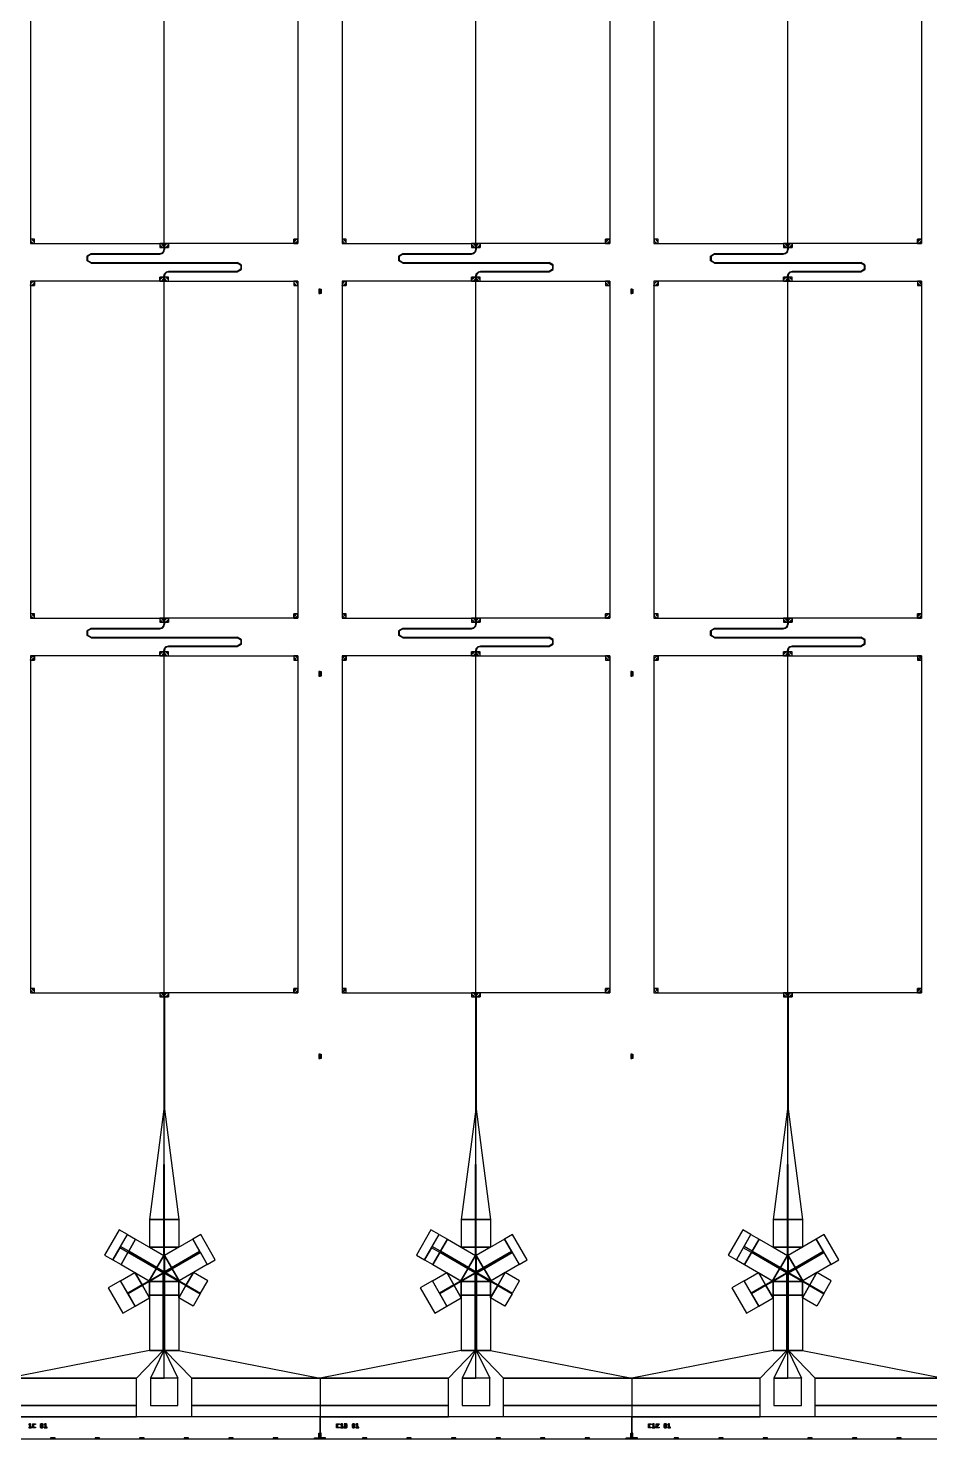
# Model space of a CAD drawing. Extents: x -50899 to 50899, y -48295 to 50898.
# Drawn here: x -25064 to -8726, y -24250 to 1302 of the extents above; entities that cross this region are included whole.
import ezdxf

# ---------------------------------------------------------------- set-up
doc = ezdxf.new("R2010")
doc.units = 0

# ---------------------------------------------------------------- blocks, each defined once
blk = doc.blocks.new('C1C')
for points in [[(2724, 21553), (2724, 27653), (301, 27653), (301, 21553), (2724, 21553)], [(2726, 21553), (2726, 27653), (5149, 27653), (5149, 21553), (2726, 21553)], [(376, 21553), (376, 21628), (301, 21628), (301, 21553), (376, 21553)], [(301, 21628), (311, 21590), (338, 21563), (376, 21553), (376, 21590), (357, 21595), (344, 21609), (338, 21628), (301, 21628)], [(338, 21628), (344, 21609), (357, 21595), (376, 21590), (376, 21628), (376, 21628), (376, 21628), (376, 21628), (338, 21628)], [(2646, 21553), (2646, 21478), (2720, 21478), (2720, 21553), (2646, 21553)], [(2720, 21478), (2710, 21515), (2683, 21543), (2646, 21553), (2646, 21515), (2664, 21510), (2678, 21496), (2683, 21478), (2720, 21478)], [(2683, 21478), (2678, 21496), (2664, 21510), (2646, 21515), (2646, 21478), (2646, 21478), (2646, 21478), (2646, 21478), (2683, 21478)], [(2724, 21442), (2724, 21553), (2720, 21553), (2720, 21442), (2724, 21442)], [(2726, 21442), (2726, 21553), (2730, 21553), (2730, 21442), (2726, 21442)], [(2730, 21553), (2730, 21478), (2804, 21478), (2804, 21553), (2730, 21553)], [(2730, 21478), (2740, 21515), (2767, 21543), (2804, 21553), (2804, 21515), (2786, 21510), (2772, 21496), (2767, 21478), (2730, 21478)], [(2767, 21478), (2772, 21496), (2786, 21510), (2804, 21515), (2804, 21478), (2804, 21478), (2804, 21478), (2804, 21478), (2767, 21478)], [(5149, 21553), (5149, 21628), (5074, 21628), (5074, 21553), (5149, 21553)], [(5149, 21628), (5139, 21590), (5112, 21563), (5074, 21553), (5074, 21590), (5093, 21595), (5106, 21609), (5112, 21628), (5149, 21628)], [(5112, 21628), (5106, 21609), (5093, 21595), (5074, 21590), (5074, 21628), (5074, 21628), (5074, 21628), (5074, 21628), (5112, 21628)], [(1400, 21197), (1327, 21239), (1327, 21324), (1400, 21366), (1400, 21363), (1329, 21322), (1329, 21241), (1400, 21200), (1400, 21197)], [(1400, 21203), (1332, 21242), (1332, 21321), (1400, 21360), (1400, 21357), (1335, 21319), (1335, 21244), (1400, 21206), (1400, 21203)], [(1400, 21363), (2645, 21363), (2645, 21366), (1400, 21366), (1400, 21363)], [(1400, 21360), (2645, 21360), (2645, 21357), (1400, 21357), (1400, 21360)], [(2645, 21357), (2687, 21368), (2718, 21399), (2730, 21442), (2726, 21442), (2716, 21401), (2686, 21371), (2645, 21360), (2645, 21357)], [(2645, 21363), (2684, 21374), (2713, 21402), (2724, 21442), (2720, 21442), (2710, 21404), (2683, 21376), (2645, 21366), (2645, 21363)], [(4050, 21203), (1400, 21203), (1400, 21206), (4050, 21206), (4050, 21203)], [(4050, 21200), (1400, 21200), (1400, 21197), (4050, 21197), (4050, 21200)], [(2720, 20962), (2732, 21004), (2763, 21035), (2805, 21046), (2805, 21043), (2764, 21032), (2734, 21002), (2724, 20962), (2720, 20962)], [(2724, 20867), (2724, 20962), (2720, 20962), (2720, 20867), (2724, 20867)], [(2726, 20962), (2737, 21001), (2766, 21030), (2805, 21040), (2805, 21037), (2767, 21027), (2740, 20999), (2730, 20962), (2726, 20962)], [(2726, 20867), (2726, 20962), (2730, 20962), (2730, 20867), (2726, 20867)], [(2805, 21043), (4050, 21043), (4050, 21046), (2805, 21046), (2805, 21043)], [(2805, 21040), (4050, 21040), (4050, 21037), (2805, 21037), (2805, 21040)], [(4050, 21037), (4123, 21079), (4123, 21164), (4050, 21206), (4050, 21203), (4121, 21162), (4121, 21081), (4050, 21040), (4050, 21037)], [(4050, 21043), (4118, 21082), (4118, 21161), (4050, 21200), (4050, 21197), (4115, 21159), (4115, 21084), (4050, 21046), (4050, 21043)], [(2724, 14767), (2724, 20867), (301, 20867), (301, 14767), (2724, 14767)], [(301, 20867), (301, 20792), (376, 20792), (376, 20867), (301, 20867)], [(301, 20792), (311, 20829), (338, 20857), (376, 20867), (376, 20829), (357, 20824), (344, 20810), (338, 20792), (301, 20792)], [(338, 20792), (344, 20810), (357, 20824), (376, 20829), (376, 20792), (376, 20792), (376, 20792), (376, 20792), (338, 20792)], [(2720, 20867), (2720, 20942), (2646, 20942), (2646, 20867), (2720, 20867)], [(2720, 20942), (2710, 20904), (2683, 20877), (2646, 20867), (2646, 20904), (2664, 20909), (2678, 20923), (2683, 20942), (2720, 20942)], [(2683, 20942), (2678, 20923), (2664, 20909), (2646, 20904), (2646, 20942), (2646, 20942), (2646, 20942), (2646, 20942), (2683, 20942)], [(2726, 14767), (2726, 20867), (5149, 20867), (5149, 14767), (2726, 14767)], [(2804, 20867), (2804, 20942), (2730, 20942), (2730, 20867), (2804, 20867)], [(2730, 20942), (2740, 20904), (2767, 20877), (2804, 20867), (2804, 20904), (2786, 20909), (2772, 20923), (2767, 20942), (2730, 20942)], [(2767, 20942), (2772, 20923), (2786, 20909), (2804, 20904), (2804, 20942), (2804, 20942), (2804, 20942), (2804, 20942), (2767, 20942)], [(5074, 20867), (5074, 20792), (5149, 20792), (5149, 20867), (5074, 20867)], [(5149, 20792), (5139, 20829), (5112, 20857), (5074, 20867), (5074, 20829), (5093, 20824), (5106, 20810), (5112, 20792), (5149, 20792)], [(5112, 20792), (5106, 20810), (5093, 20824), (5074, 20829), (5074, 20792), (5074, 20792), (5074, 20792), (5074, 20792), (5112, 20792)], [(5550, 20646), (5550, 20726), (5530, 20726), (5530, 20646), (5550, 20646)], [(376, 14767), (376, 14842), (301, 14842), (301, 14767), (376, 14767)], [(301, 14842), (311, 14804), (338, 14777), (376, 14767), (376, 14804), (357, 14809), (344, 14823), (338, 14842), (301, 14842)], [(338, 14842), (344, 14823), (357, 14809), (376, 14804), (376, 14842), (376, 14842), (376, 14842), (376, 14842), (338, 14842)], [(5149, 14767), (5149, 14842), (5074, 14842), (5074, 14767), (5149, 14767)], [(5149, 14842), (5139, 14804), (5112, 14777), (5074, 14767), (5074, 14804), (5093, 14809), (5106, 14823), (5112, 14842), (5149, 14842)], [(5112, 14842), (5106, 14823), (5093, 14809), (5074, 14804), (5074, 14842), (5074, 14842), (5074, 14842), (5074, 14842), (5112, 14842)], [(1400, 14411), (1327, 14453), (1327, 14538), (1400, 14580), (1400, 14577), (1329, 14536), (1329, 14455), (1400, 14414), (1400, 14411)], [(1400, 14417), (1332, 14456), (1332, 14535), (1400, 14574), (1400, 14571), (1335, 14533), (1335, 14458), (1400, 14420), (1400, 14417)], [(1400, 14577), (2645, 14577), (2645, 14580), (1400, 14580), (1400, 14577)], [(1400, 14574), (2645, 14574), (2645, 14571), (1400, 14571), (1400, 14574)], [(2645, 14571), (2687, 14582), (2718, 14613), (2730, 14656), (2726, 14656), (2716, 14615), (2686, 14585), (2645, 14574), (2645, 14571)], [(2645, 14577), (2684, 14588), (2713, 14616), (2724, 14656), (2720, 14656), (2710, 14618), (2683, 14590), (2645, 14580), (2645, 14577)], [(2646, 14767), (2646, 14692), (2720, 14692), (2720, 14767), (2646, 14767)], [(2720, 14692), (2710, 14729), (2683, 14757), (2646, 14767), (2646, 14729), (2664, 14724), (2678, 14710), (2683, 14692), (2720, 14692)], [(2683, 14692), (2678, 14710), (2664, 14724), (2646, 14729), (2646, 14692), (2646, 14692), (2646, 14692), (2646, 14692), (2683, 14692)], [(2724, 14656), (2724, 14767), (2720, 14767), (2720, 14656), (2724, 14656)], [(2726, 14656), (2726, 14767), (2730, 14767), (2730, 14656), (2726, 14656)], [(2730, 14767), (2730, 14692), (2804, 14692), (2804, 14767), (2730, 14767)], [(2730, 14692), (2740, 14729), (2767, 14757), (2804, 14767), (2804, 14729), (2786, 14724), (2772, 14710), (2767, 14692), (2730, 14692)], [(2767, 14692), (2772, 14710), (2786, 14724), (2804, 14729), (2804, 14692), (2804, 14692), (2804, 14692), (2804, 14692), (2767, 14692)], [(4050, 14417), (1400, 14417), (1400, 14420), (4050, 14420), (4050, 14417)], [(4050, 14414), (1400, 14414), (1400, 14411), (4050, 14411), (4050, 14414)], [(4050, 14251), (4123, 14293), (4123, 14378), (4050, 14420), (4050, 14417), (4121, 14376), (4121, 14295), (4050, 14254), (4050, 14251)], [(4050, 14257), (4118, 14296), (4118, 14375), (4050, 14414), (4050, 14411), (4115, 14373), (4115, 14298), (4050, 14260), (4050, 14257)], [(2724, 7981), (2724, 14081), (301, 14081), (301, 7981), (2724, 7981)], [(301, 14081), (301, 14006), (376, 14006), (376, 14081), (301, 14081)], [(301, 14006), (311, 14043), (338, 14071), (376, 14081), (376, 14043), (357, 14038), (344, 14024), (338, 14006), (301, 14006)], [(2720, 14081), (2720, 14156), (2646, 14156), (2646, 14081), (2720, 14081)], [(2720, 14156), (2710, 14118), (2683, 14091), (2646, 14081), (2646, 14118), (2664, 14123), (2678, 14137), (2683, 14156), (2720, 14156)], [(2683, 14156), (2678, 14137), (2664, 14123), (2646, 14118), (2646, 14156), (2646, 14156), (2646, 14156), (2646, 14156), (2683, 14156)], [(2720, 14176), (2732, 14218), (2763, 14249), (2805, 14260), (2805, 14257), (2764, 14246), (2734, 14216), (2724, 14176), (2720, 14176)], [(2724, 14081), (2724, 14176), (2720, 14176), (2720, 14081), (2724, 14081)], [(2726, 7981), (2726, 14081), (5149, 14081), (5149, 7981), (2726, 7981)], [(2726, 14176), (2737, 14215), (2766, 14244), (2805, 14254), (2805, 14251), (2767, 14241), (2740, 14213), (2730, 14176), (2726, 14176)], [(2726, 14081), (2726, 14176), (2730, 14176), (2730, 14081), (2726, 14081)], [(2804, 14081), (2804, 14156), (2730, 14156), (2730, 14081), (2804, 14081)], [(2730, 14156), (2740, 14118), (2767, 14091), (2804, 14081), (2804, 14118), (2786, 14123), (2772, 14137), (2767, 14156), (2730, 14156)], [(2767, 14156), (2772, 14137), (2786, 14123), (2804, 14118), (2804, 14156), (2804, 14156), (2804, 14156), (2804, 14156), (2767, 14156)], [(2805, 14257), (4050, 14257), (4050, 14260), (2805, 14260), (2805, 14257)], [(2805, 14254), (4050, 14254), (4050, 14251), (2805, 14251), (2805, 14254)], [(5074, 14081), (5074, 14006), (5149, 14006), (5149, 14081), (5074, 14081)], [(5149, 14006), (5139, 14043), (5112, 14071), (5074, 14081), (5074, 14043), (5093, 14038), (5106, 14024), (5112, 14006), (5149, 14006)], [(338, 14006), (344, 14024), (357, 14038), (376, 14043), (376, 14006), (376, 14006), (376, 14006), (376, 14006), (338, 14006)], [(5112, 14006), (5106, 14024), (5093, 14038), (5074, 14043), (5074, 14006), (5074, 14006), (5074, 14006), (5074, 14006), (5112, 14006)], [(5550, 13717), (5550, 13797), (5530, 13797), (5530, 13717), (5550, 13717)], [(376, 7981), (376, 8056), (301, 8056), (301, 7981), (376, 7981)], [(301, 8056), (311, 8018), (338, 7991), (376, 7981), (376, 8018), (357, 8023), (344, 8037), (338, 8056), (301, 8056)], [(338, 8056), (344, 8037), (357, 8023), (376, 8018), (376, 8056), (376, 8056), (376, 8056), (376, 8056), (338, 8056)], [(2646, 7981), (2646, 7906), (2720, 7906), (2720, 7981), (2646, 7981)], [(2720, 7906), (2710, 7943), (2683, 7971), (2646, 7981), (2646, 7943), (2664, 7938), (2678, 7924), (2683, 7906), (2720, 7906)], [(2683, 7906), (2678, 7924), (2664, 7938), (2646, 7943), (2646, 7906), (2646, 7906), (2646, 7906), (2646, 7906), (2683, 7906)], [(2724, 5871), (2724, 7981), (2720, 7981), (2720, 5871), (2724, 5871)], [(2726, 5871), (2726, 7981), (2730, 7981), (2730, 5871), (2726, 5871)], [(2730, 7981), (2730, 7906), (2804, 7906), (2804, 7981), (2730, 7981)], [(2730, 7906), (2740, 7943), (2767, 7971), (2804, 7981), (2804, 7943), (2786, 7938), (2772, 7924), (2767, 7906), (2730, 7906)], [(2767, 7906), (2772, 7924), (2786, 7938), (2804, 7943), (2804, 7906), (2804, 7906), (2804, 7906), (2804, 7906), (2767, 7906)], [(5149, 7981), (5149, 8056), (5074, 8056), (5074, 7981), (5149, 7981)], [(5149, 8056), (5139, 8018), (5112, 7991), (5074, 7981), (5074, 8018), (5093, 8023), (5106, 8037), (5112, 8056), (5149, 8056)], [(5112, 8056), (5106, 8037), (5093, 8023), (5074, 8018), (5074, 8056), (5074, 8056), (5074, 8056), (5074, 8056), (5112, 8056)], [(5550, 6789), (5550, 6869), (5530, 6869), (5530, 6789), (5550, 6789)], [(2718, 3871), (2724, 5871), (2720, 5871), (2460, 3871), (2718, 3871)], [(2732, 3871), (2726, 5871), (2730, 5871), (2990, 3871), (2732, 3871)], [(2718, 3371), (2718, 3871), (2460, 3871), (2460, 3371), (2718, 3371)], [(2732, 3371), (2732, 3871), (2990, 3871), (2990, 3371), (2732, 3371)], [(2059, 3602), (1910, 3688), (1645, 3229), (1794, 3143), (2059, 3602)], [(2083, 3300), (1934, 3386), (2059, 3602), (2208, 3516), (2083, 3300)], [(3507, 3057), (3652, 3141), (3387, 3600), (3242, 3516), (3507, 3057)], [(2068, 3274), (1919, 3360), (1794, 3143), (1943, 3057), (2068, 3274)], [(2592, 3005), (2083, 3300), (2208, 3516), (2718, 3222), (2592, 3005)], [(2718, 3222), (2718, 3371), (2460, 3371), (2718, 3222), (2718, 3222)], [(2858, 3005), (3367, 3300), (3242, 3516), (2732, 3222), (2858, 3005)], [(2732, 3222), (2732, 3371), (2990, 3371), (2732, 3222), (2732, 3222)], [(2578, 2979), (2068, 3274), (1943, 3057), (2452, 2763), (2578, 2979)], [(2589, 2999), (2079, 3293), (2071, 3280), (2581, 2986), (2589, 2999)], [(2718, 2933), (2592, 3005), (2718, 3222), (2718, 2933), (2718, 2933)], [(2732, 2933), (2858, 3005), (2732, 3222), (2732, 2933), (2732, 2933)], [(2869, 2986), (3379, 3280), (3371, 3293), (2861, 2999), (2869, 2986)], [(2872, 2979), (3382, 3274), (3507, 3057), (2998, 2763), (2872, 2979)], [(2324, 2689), (2064, 2539), (1935, 2762), (2195, 2912), (2324, 2689)], [(2452, 2763), (2324, 2689), (2195, 2912), (2452, 2763), (2452, 2763)], [(2702, 2907), (2578, 2979), (2452, 2763), (2702, 2907), (2702, 2907)], [(2710, 2750), (2710, 2894), (2710, 2894), (2460, 2750), (2710, 2750)], [(2710, 2920), (2585, 2992), (2581, 2986), (2706, 2914), (2710, 2920)], [(2710, 2920), (2585, 2992), (2589, 2999), (2714, 2927), (2710, 2920)], [(2725, 2920), (2714, 2927), (2706, 2914), (2718, 2907), (2725, 2920)], [(2725, 2907), (2725, 2920), (2725, 2920), (2718, 2907), (2725, 2907)], [(2732, 2894), (2732, 2907), (2718, 2907), (2718, 2894), (2732, 2894)], [(2725, 2750), (2725, 2894), (2718, 2894), (2718, 2750), (2725, 2750)], [(2732, 2907), (2744, 2914), (2736, 2927), (2725, 2920), (2732, 2907)], [(2725, 2907), (2725, 2920), (2725, 2920), (2732, 2907), (2725, 2907)], [(2725, 2750), (2725, 2894), (2732, 2894), (2732, 2750), (2725, 2750)], [(2740, 2920), (2865, 2992), (2861, 2999), (2736, 2927), (2740, 2920)], [(2740, 2920), (2865, 2992), (2869, 2986), (2744, 2914), (2740, 2920)], [(2740, 2750), (2740, 2894), (2740, 2894), (2990, 2750), (2740, 2750)], [(2748, 2907), (2872, 2979), (2998, 2763), (2748, 2907), (2748, 2907)], [(2998, 2763), (3126, 2689), (3255, 2912), (2998, 2763), (2998, 2763)], [(3126, 2689), (3386, 2539), (3515, 2762), (3255, 2912), (3126, 2689)], [(1935, 2762), (1712, 2633), (1977, 2174), (2200, 2303), (1935, 2762)], [(2331, 2676), (2071, 2526), (2200, 2303), (2460, 2453), (2331, 2676)], [(2460, 2750), (2331, 2676), (2460, 2453), (2460, 2750), (2460, 2750)], [(2710, 2500), (2710, 2750), (2460, 2750), (2460, 2500), (2710, 2500)], [(2732, 2500), (2732, 2750), (2718, 2750), (2718, 2500), (2732, 2500)], [(2740, 2500), (2740, 2750), (2990, 2750), (2990, 2500), (2740, 2500)], [(2990, 2750), (3119, 2676), (2990, 2453), (2990, 2750), (2990, 2750)], [(3119, 2676), (3379, 2526), (3250, 2303), (2990, 2453), (3119, 2676)], [(2710, 1500), (2710, 2500), (2460, 2500), (2460, 1500), (2710, 1500)], [(2732, 1500), (2732, 2500), (2718, 2500), (2718, 1500), (2732, 1500)], [(2740, 1500), (2740, 2500), (2990, 2500), (2990, 1500), (2740, 1500)], [(2225, 1000), (2710, 1500), (2460, 1500), (-100, 1000), (2225, 1000)], [(2725, 1000), (2725, 1500), (2718, 1500), (2475, 1000), (2725, 1000)], [(2725, 1000), (2725, 1500), (2732, 1500), (2975, 1000), (2725, 1000)], [(3225, 1000), (2740, 1500), (2990, 1500), (5550, 1000), (3225, 1000)], [(2225, 500), (2225, 1000), (-100, 1000), (-100, 500), (2225, 500)], [(2975, 500), (2975, 1000), (2475, 1000), (2475, 500), (2975, 500)], [(3225, 500), (3225, 1000), (5550, 1000), (5550, 500), (3225, 500)], [(2225, 300), (2225, 500), (-100, 500), (-100, 300), (2225, 300)], [(5550, -100), (5550, 300), (-100, 300), (-100, -100), (5550, -100)], [(3225, 300), (3225, 500), (5550, 500), (5550, 300), (3225, 300)], [(270, 100), (322, 100), (322, 109), (305, 109), (305, 170), (288, 170), (270, 161), (270, 152), (288, 152), (288, 109), (270, 109), (270, 100), (270, 100)], [(340, 100), (340, 170), (392, 170), (392, 161), (358, 161), (358, 109), (392, 109), (392, 100), (340, 100), (340, 100)], [(5550, -100), (5450, -100), (5450, -80), (5530, -80), (5530, 0), (5550, 0), (5550, -100)], [(667, -100), (747, -100), (747, -80), (667, -80), (667, -100)], [(1474, -100), (1554, -100), (1554, -80), (1474, -80), (1474, -100)], [(2281, -100), (2361, -100), (2361, -80), (2281, -80), (2281, -100)], [(3089, -100), (3169, -100), (3169, -80), (3089, -80), (3089, -100)], [(3896, -100), (3976, -100), (3976, -80), (3896, -80), (3896, -100)], [(4703, -100), (4783, -100), (4783, -80), (4703, -80), (4703, -100)]]:
    blk.add_lwpolyline(points)
blk = doc.blocks.new('C1D')
for points in [[(2724, 21553), (2724, 27653), (301, 27653), (301, 21553), (2724, 21553)], [(2726, 21553), (2726, 27653), (5149, 27653), (5149, 21553), (2726, 21553)], [(376, 21553), (376, 21628), (301, 21628), (301, 21553), (376, 21553)], [(301, 21628), (311, 21590), (338, 21563), (376, 21553), (376, 21590), (357, 21595), (344, 21609), (338, 21628), (301, 21628)], [(338, 21628), (344, 21609), (357, 21595), (376, 21590), (376, 21628), (376, 21628), (376, 21628), (376, 21628), (338, 21628)], [(2646, 21553), (2646, 21478), (2720, 21478), (2720, 21553), (2646, 21553)], [(2720, 21478), (2710, 21515), (2683, 21543), (2646, 21553), (2646, 21515), (2664, 21510), (2678, 21496), (2683, 21478), (2720, 21478)], [(2683, 21478), (2678, 21496), (2664, 21510), (2646, 21515), (2646, 21478), (2646, 21478), (2646, 21478), (2646, 21478), (2683, 21478)], [(2724, 21442), (2724, 21553), (2720, 21553), (2720, 21442), (2724, 21442)], [(2726, 21442), (2726, 21553), (2730, 21553), (2730, 21442), (2726, 21442)], [(2730, 21553), (2730, 21478), (2804, 21478), (2804, 21553), (2730, 21553)], [(2730, 21478), (2740, 21515), (2767, 21543), (2804, 21553), (2804, 21515), (2786, 21510), (2772, 21496), (2767, 21478), (2730, 21478)], [(2767, 21478), (2772, 21496), (2786, 21510), (2804, 21515), (2804, 21478), (2804, 21478), (2804, 21478), (2804, 21478), (2767, 21478)], [(5149, 21553), (5149, 21628), (5074, 21628), (5074, 21553), (5149, 21553)], [(5149, 21628), (5139, 21590), (5112, 21563), (5074, 21553), (5074, 21590), (5093, 21595), (5106, 21609), (5112, 21628), (5149, 21628)], [(5112, 21628), (5106, 21609), (5093, 21595), (5074, 21590), (5074, 21628), (5074, 21628), (5074, 21628), (5074, 21628), (5112, 21628)], [(1400, 21197), (1327, 21239), (1327, 21324), (1400, 21366), (1400, 21363), (1329, 21322), (1329, 21241), (1400, 21200), (1400, 21197)], [(1400, 21203), (1332, 21242), (1332, 21321), (1400, 21360), (1400, 21357), (1335, 21319), (1335, 21244), (1400, 21206), (1400, 21203)], [(1400, 21363), (2645, 21363), (2645, 21366), (1400, 21366), (1400, 21363)], [(1400, 21360), (2645, 21360), (2645, 21357), (1400, 21357), (1400, 21360)], [(2645, 21357), (2687, 21368), (2718, 21399), (2730, 21442), (2726, 21442), (2716, 21401), (2686, 21371), (2645, 21360), (2645, 21357)], [(2645, 21363), (2684, 21374), (2713, 21402), (2724, 21442), (2720, 21442), (2710, 21404), (2683, 21376), (2645, 21366), (2645, 21363)], [(4050, 21203), (1400, 21203), (1400, 21206), (4050, 21206), (4050, 21203)], [(4050, 21200), (1400, 21200), (1400, 21197), (4050, 21197), (4050, 21200)], [(2720, 20962), (2732, 21004), (2763, 21035), (2805, 21046), (2805, 21043), (2764, 21032), (2734, 21002), (2724, 20962), (2720, 20962)], [(2724, 20867), (2724, 20962), (2720, 20962), (2720, 20867), (2724, 20867)], [(2726, 20962), (2737, 21001), (2766, 21030), (2805, 21040), (2805, 21037), (2767, 21027), (2740, 20999), (2730, 20962), (2726, 20962)], [(2726, 20867), (2726, 20962), (2730, 20962), (2730, 20867), (2726, 20867)], [(2805, 21043), (4050, 21043), (4050, 21046), (2805, 21046), (2805, 21043)], [(2805, 21040), (4050, 21040), (4050, 21037), (2805, 21037), (2805, 21040)], [(4050, 21037), (4123, 21079), (4123, 21164), (4050, 21206), (4050, 21203), (4121, 21162), (4121, 21081), (4050, 21040), (4050, 21037)], [(4050, 21043), (4118, 21082), (4118, 21161), (4050, 21200), (4050, 21197), (4115, 21159), (4115, 21084), (4050, 21046), (4050, 21043)], [(-100, 20646), (-100, 20726), (-80, 20726), (-80, 20646), (-100, 20646)], [(2724, 14767), (2724, 20867), (301, 20867), (301, 14767), (2724, 14767)], [(301, 20867), (301, 20792), (376, 20792), (376, 20867), (301, 20867)], [(301, 20792), (311, 20829), (338, 20857), (376, 20867), (376, 20829), (357, 20824), (344, 20810), (338, 20792), (301, 20792)], [(338, 20792), (344, 20810), (357, 20824), (376, 20829), (376, 20792), (376, 20792), (376, 20792), (376, 20792), (338, 20792)], [(2720, 20867), (2720, 20942), (2646, 20942), (2646, 20867), (2720, 20867)], [(2720, 20942), (2710, 20904), (2683, 20877), (2646, 20867), (2646, 20904), (2664, 20909), (2678, 20923), (2683, 20942), (2720, 20942)], [(2683, 20942), (2678, 20923), (2664, 20909), (2646, 20904), (2646, 20942), (2646, 20942), (2646, 20942), (2646, 20942), (2683, 20942)], [(2726, 14767), (2726, 20867), (5149, 20867), (5149, 14767), (2726, 14767)], [(2804, 20867), (2804, 20942), (2730, 20942), (2730, 20867), (2804, 20867)], [(2730, 20942), (2740, 20904), (2767, 20877), (2804, 20867), (2804, 20904), (2786, 20909), (2772, 20923), (2767, 20942), (2730, 20942)], [(2767, 20942), (2772, 20923), (2786, 20909), (2804, 20904), (2804, 20942), (2804, 20942), (2804, 20942), (2804, 20942), (2767, 20942)], [(5074, 20867), (5074, 20792), (5149, 20792), (5149, 20867), (5074, 20867)], [(5149, 20792), (5139, 20829), (5112, 20857), (5074, 20867), (5074, 20829), (5093, 20824), (5106, 20810), (5112, 20792), (5149, 20792)], [(5112, 20792), (5106, 20810), (5093, 20824), (5074, 20829), (5074, 20792), (5074, 20792), (5074, 20792), (5074, 20792), (5112, 20792)], [(5550, 20646), (5550, 20726), (5530, 20726), (5530, 20646), (5550, 20646)], [(376, 14767), (376, 14842), (301, 14842), (301, 14767), (376, 14767)], [(301, 14842), (311, 14804), (338, 14777), (376, 14767), (376, 14804), (357, 14809), (344, 14823), (338, 14842), (301, 14842)], [(338, 14842), (344, 14823), (357, 14809), (376, 14804), (376, 14842), (376, 14842), (376, 14842), (376, 14842), (338, 14842)], [(5149, 14767), (5149, 14842), (5074, 14842), (5074, 14767), (5149, 14767)], [(5149, 14842), (5139, 14804), (5112, 14777), (5074, 14767), (5074, 14804), (5093, 14809), (5106, 14823), (5112, 14842), (5149, 14842)], [(5112, 14842), (5106, 14823), (5093, 14809), (5074, 14804), (5074, 14842), (5074, 14842), (5074, 14842), (5074, 14842), (5112, 14842)], [(1400, 14411), (1327, 14453), (1327, 14538), (1400, 14580), (1400, 14577), (1329, 14536), (1329, 14455), (1400, 14414), (1400, 14411)], [(1400, 14417), (1332, 14456), (1332, 14535), (1400, 14574), (1400, 14571), (1335, 14533), (1335, 14458), (1400, 14420), (1400, 14417)], [(1400, 14577), (2645, 14577), (2645, 14580), (1400, 14580), (1400, 14577)], [(1400, 14574), (2645, 14574), (2645, 14571), (1400, 14571), (1400, 14574)], [(2645, 14571), (2687, 14582), (2718, 14613), (2730, 14656), (2726, 14656), (2716, 14615), (2686, 14585), (2645, 14574), (2645, 14571)], [(2645, 14577), (2684, 14588), (2713, 14616), (2724, 14656), (2720, 14656), (2710, 14618), (2683, 14590), (2645, 14580), (2645, 14577)], [(2646, 14767), (2646, 14692), (2720, 14692), (2720, 14767), (2646, 14767)], [(2720, 14692), (2710, 14729), (2683, 14757), (2646, 14767), (2646, 14729), (2664, 14724), (2678, 14710), (2683, 14692), (2720, 14692)], [(2683, 14692), (2678, 14710), (2664, 14724), (2646, 14729), (2646, 14692), (2646, 14692), (2646, 14692), (2646, 14692), (2683, 14692)], [(2724, 14656), (2724, 14767), (2720, 14767), (2720, 14656), (2724, 14656)], [(2726, 14656), (2726, 14767), (2730, 14767), (2730, 14656), (2726, 14656)], [(2730, 14767), (2730, 14692), (2804, 14692), (2804, 14767), (2730, 14767)], [(2730, 14692), (2740, 14729), (2767, 14757), (2804, 14767), (2804, 14729), (2786, 14724), (2772, 14710), (2767, 14692), (2730, 14692)], [(2767, 14692), (2772, 14710), (2786, 14724), (2804, 14729), (2804, 14692), (2804, 14692), (2804, 14692), (2804, 14692), (2767, 14692)], [(4050, 14417), (1400, 14417), (1400, 14420), (4050, 14420), (4050, 14417)], [(4050, 14414), (1400, 14414), (1400, 14411), (4050, 14411), (4050, 14414)], [(4050, 14251), (4123, 14293), (4123, 14378), (4050, 14420), (4050, 14417), (4121, 14376), (4121, 14295), (4050, 14254), (4050, 14251)], [(4050, 14257), (4118, 14296), (4118, 14375), (4050, 14414), (4050, 14411), (4115, 14373), (4115, 14298), (4050, 14260), (4050, 14257)], [(2724, 7981), (2724, 14081), (301, 14081), (301, 7981), (2724, 7981)], [(301, 14081), (301, 14006), (376, 14006), (376, 14081), (301, 14081)], [(301, 14006), (311, 14043), (338, 14071), (376, 14081), (376, 14043), (357, 14038), (344, 14024), (338, 14006), (301, 14006)], [(2720, 14081), (2720, 14156), (2646, 14156), (2646, 14081), (2720, 14081)], [(2720, 14156), (2710, 14118), (2683, 14091), (2646, 14081), (2646, 14118), (2664, 14123), (2678, 14137), (2683, 14156), (2720, 14156)], [(2683, 14156), (2678, 14137), (2664, 14123), (2646, 14118), (2646, 14156), (2646, 14156), (2646, 14156), (2646, 14156), (2683, 14156)], [(2720, 14176), (2732, 14218), (2763, 14249), (2805, 14260), (2805, 14257), (2764, 14246), (2734, 14216), (2724, 14176), (2720, 14176)], [(2724, 14081), (2724, 14176), (2720, 14176), (2720, 14081), (2724, 14081)], [(2726, 7981), (2726, 14081), (5149, 14081), (5149, 7981), (2726, 7981)], [(2726, 14176), (2737, 14215), (2766, 14244), (2805, 14254), (2805, 14251), (2767, 14241), (2740, 14213), (2730, 14176), (2726, 14176)], [(2726, 14081), (2726, 14176), (2730, 14176), (2730, 14081), (2726, 14081)], [(2804, 14081), (2804, 14156), (2730, 14156), (2730, 14081), (2804, 14081)], [(2730, 14156), (2740, 14118), (2767, 14091), (2804, 14081), (2804, 14118), (2786, 14123), (2772, 14137), (2767, 14156), (2730, 14156)], [(2767, 14156), (2772, 14137), (2786, 14123), (2804, 14118), (2804, 14156), (2804, 14156), (2804, 14156), (2804, 14156), (2767, 14156)], [(2805, 14257), (4050, 14257), (4050, 14260), (2805, 14260), (2805, 14257)], [(2805, 14254), (4050, 14254), (4050, 14251), (2805, 14251), (2805, 14254)], [(5074, 14081), (5074, 14006), (5149, 14006), (5149, 14081), (5074, 14081)], [(5149, 14006), (5139, 14043), (5112, 14071), (5074, 14081), (5074, 14043), (5093, 14038), (5106, 14024), (5112, 14006), (5149, 14006)], [(338, 14006), (344, 14024), (357, 14038), (376, 14043), (376, 14006), (376, 14006), (376, 14006), (376, 14006), (338, 14006)], [(5112, 14006), (5106, 14024), (5093, 14038), (5074, 14043), (5074, 14006), (5074, 14006), (5074, 14006), (5074, 14006), (5112, 14006)], [(-100, 13717), (-100, 13797), (-80, 13797), (-80, 13717), (-100, 13717)], [(5550, 13717), (5550, 13797), (5530, 13797), (5530, 13717), (5550, 13717)], [(376, 7981), (376, 8056), (301, 8056), (301, 7981), (376, 7981)], [(301, 8056), (311, 8018), (338, 7991), (376, 7981), (376, 8018), (357, 8023), (344, 8037), (338, 8056), (301, 8056)], [(338, 8056), (344, 8037), (357, 8023), (376, 8018), (376, 8056), (376, 8056), (376, 8056), (376, 8056), (338, 8056)], [(2646, 7981), (2646, 7906), (2720, 7906), (2720, 7981), (2646, 7981)], [(2720, 7906), (2710, 7943), (2683, 7971), (2646, 7981), (2646, 7943), (2664, 7938), (2678, 7924), (2683, 7906), (2720, 7906)], [(2683, 7906), (2678, 7924), (2664, 7938), (2646, 7943), (2646, 7906), (2646, 7906), (2646, 7906), (2646, 7906), (2683, 7906)], [(2724, 5871), (2724, 7981), (2720, 7981), (2720, 5871), (2724, 5871)], [(2726, 5871), (2726, 7981), (2730, 7981), (2730, 5871), (2726, 5871)], [(2730, 7981), (2730, 7906), (2804, 7906), (2804, 7981), (2730, 7981)], [(2730, 7906), (2740, 7943), (2767, 7971), (2804, 7981), (2804, 7943), (2786, 7938), (2772, 7924), (2767, 7906), (2730, 7906)], [(2767, 7906), (2772, 7924), (2786, 7938), (2804, 7943), (2804, 7906), (2804, 7906), (2804, 7906), (2804, 7906), (2767, 7906)], [(5149, 7981), (5149, 8056), (5074, 8056), (5074, 7981), (5149, 7981)], [(5149, 8056), (5139, 8018), (5112, 7991), (5074, 7981), (5074, 8018), (5093, 8023), (5106, 8037), (5112, 8056), (5149, 8056)], [(5112, 8056), (5106, 8037), (5093, 8023), (5074, 8018), (5074, 8056), (5074, 8056), (5074, 8056), (5074, 8056), (5112, 8056)], [(-100, 6789), (-100, 6869), (-80, 6869), (-80, 6789), (-100, 6789)], [(5550, 6789), (5550, 6869), (5530, 6869), (5530, 6789), (5550, 6789)], [(2718, 3871), (2724, 5871), (2720, 5871), (2460, 3871), (2718, 3871)], [(2732, 3871), (2726, 5871), (2730, 5871), (2990, 3871), (2732, 3871)], [(2718, 3371), (2718, 3871), (2460, 3871), (2460, 3371), (2718, 3371)], [(2732, 3371), (2732, 3871), (2990, 3871), (2990, 3371), (2732, 3371)], [(2059, 3602), (1910, 3688), (1645, 3229), (1794, 3143), (2059, 3602)], [(2083, 3300), (1934, 3386), (2059, 3602), (2208, 3516), (2083, 3300)], [(3507, 3057), (3652, 3141), (3387, 3600), (3242, 3516), (3507, 3057)], [(2068, 3274), (1919, 3360), (1794, 3143), (1943, 3057), (2068, 3274)], [(2592, 3005), (2083, 3300), (2208, 3516), (2718, 3222), (2592, 3005)], [(2718, 3222), (2718, 3371), (2460, 3371), (2718, 3222), (2718, 3222)], [(2858, 3005), (3367, 3300), (3242, 3516), (2732, 3222), (2858, 3005)], [(2732, 3222), (2732, 3371), (2990, 3371), (2732, 3222), (2732, 3222)], [(2578, 2979), (2068, 3274), (1943, 3057), (2452, 2763), (2578, 2979)], [(2589, 2999), (2079, 3293), (2071, 3280), (2581, 2986), (2589, 2999)], [(2718, 2933), (2592, 3005), (2718, 3222), (2718, 2933), (2718, 2933)], [(2732, 2933), (2858, 3005), (2732, 3222), (2732, 2933), (2732, 2933)], [(2869, 2986), (3379, 3280), (3371, 3293), (2861, 2999), (2869, 2986)], [(2872, 2979), (3382, 3274), (3507, 3057), (2998, 2763), (2872, 2979)], [(2324, 2689), (2064, 2539), (1935, 2762), (2195, 2912), (2324, 2689)], [(2452, 2763), (2324, 2689), (2195, 2912), (2452, 2763), (2452, 2763)], [(2702, 2907), (2578, 2979), (2452, 2763), (2702, 2907), (2702, 2907)], [(2710, 2750), (2710, 2894), (2710, 2894), (2460, 2750), (2710, 2750)], [(2710, 2920), (2585, 2992), (2581, 2986), (2706, 2914), (2710, 2920)], [(2710, 2920), (2585, 2992), (2589, 2999), (2714, 2927), (2710, 2920)], [(2725, 2920), (2714, 2927), (2706, 2914), (2718, 2907), (2725, 2920)], [(2725, 2907), (2725, 2920), (2725, 2920), (2718, 2907), (2725, 2907)], [(2732, 2894), (2732, 2907), (2718, 2907), (2718, 2894), (2732, 2894)], [(2725, 2750), (2725, 2894), (2718, 2894), (2718, 2750), (2725, 2750)], [(2732, 2907), (2744, 2914), (2736, 2927), (2725, 2920), (2732, 2907)], [(2725, 2907), (2725, 2920), (2725, 2920), (2732, 2907), (2725, 2907)], [(2725, 2750), (2725, 2894), (2732, 2894), (2732, 2750), (2725, 2750)], [(2740, 2920), (2865, 2992), (2861, 2999), (2736, 2927), (2740, 2920)], [(2740, 2920), (2865, 2992), (2869, 2986), (2744, 2914), (2740, 2920)], [(2740, 2750), (2740, 2894), (2740, 2894), (2990, 2750), (2740, 2750)], [(2748, 2907), (2872, 2979), (2998, 2763), (2748, 2907), (2748, 2907)], [(2998, 2763), (3126, 2689), (3255, 2912), (2998, 2763), (2998, 2763)], [(3126, 2689), (3386, 2539), (3515, 2762), (3255, 2912), (3126, 2689)], [(1935, 2762), (1712, 2633), (1977, 2174), (2200, 2303), (1935, 2762)], [(2331, 2676), (2071, 2526), (2200, 2303), (2460, 2453), (2331, 2676)], [(2460, 2750), (2331, 2676), (2460, 2453), (2460, 2750), (2460, 2750)], [(2710, 2500), (2710, 2750), (2460, 2750), (2460, 2500), (2710, 2500)], [(2732, 2500), (2732, 2750), (2718, 2750), (2718, 2500), (2732, 2500)], [(2740, 2500), (2740, 2750), (2990, 2750), (2990, 2500), (2740, 2500)], [(2990, 2750), (3119, 2676), (2990, 2453), (2990, 2750), (2990, 2750)], [(3119, 2676), (3379, 2526), (3250, 2303), (2990, 2453), (3119, 2676)], [(2710, 1500), (2710, 2500), (2460, 2500), (2460, 1500), (2710, 1500)], [(2732, 1500), (2732, 2500), (2718, 2500), (2718, 1500), (2732, 1500)], [(2740, 1500), (2740, 2500), (2990, 2500), (2990, 1500), (2740, 1500)], [(2225, 1000), (2710, 1500), (2460, 1500), (-100, 1000), (2225, 1000)], [(2725, 1000), (2725, 1500), (2718, 1500), (2475, 1000), (2725, 1000)], [(2725, 1000), (2725, 1500), (2732, 1500), (2975, 1000), (2725, 1000)], [(3225, 1000), (2740, 1500), (2990, 1500), (5550, 1000), (3225, 1000)], [(2225, 500), (2225, 1000), (-100, 1000), (-100, 500), (2225, 500)], [(2975, 500), (2975, 1000), (2475, 1000), (2475, 500), (2975, 500)], [(3225, 500), (3225, 1000), (5550, 1000), (5550, 500), (3225, 500)], [(2225, 300), (2225, 500), (-100, 500), (-100, 300), (2225, 300)], [(5550, -100), (5550, 300), (-100, 300), (-100, -100), (5550, -100)], [(3225, 300), (3225, 500), (5550, 500), (5550, 300), (3225, 300)], [(-100, -100), (0, -100), (0, -80), (-80, -80), (-80, 0), (-100, 0), (-100, -100)], [(200, 100), (200, 170), (252, 170), (252, 161), (218, 161), (218, 109), (252, 109), (252, 100), (200, 100), (200, 100)], [(270, 100), (322, 100), (322, 109), (305, 109), (305, 170), (288, 170), (270, 161), (270, 152), (288, 152), (288, 109), (270, 109), (270, 100), (270, 100)], [(340, 100), (358, 100), (358, 170), (340, 170), (340, 100)], [(358, 100), (375, 100), (392, 109), (392, 161), (375, 170), (358, 170), (358, 161), (375, 161), (375, 109), (358, 109), (358, 100)], [(5550, -100), (5450, -100), (5450, -80), (5530, -80), (5530, 0), (5550, 0), (5550, -100)], [(667, -100), (747, -100), (747, -80), (667, -80), (667, -100)], [(1474, -100), (1554, -100), (1554, -80), (1474, -80), (1474, -100)], [(2281, -100), (2361, -100), (2361, -80), (2281, -80), (2281, -100)], [(3089, -100), (3169, -100), (3169, -80), (3089, -80), (3089, -100)], [(3896, -100), (3976, -100), (3976, -80), (3896, -80), (3896, -100)], [(4703, -100), (4783, -100), (4783, -80), (4703, -80), (4703, -100)]]:
    blk.add_lwpolyline(points)
blk = doc.blocks.new('C1E')
for points in [[(2724, 21553), (2724, 27653), (301, 27653), (301, 21553), (2724, 21553)], [(2726, 21553), (2726, 27653), (5149, 27653), (5149, 21553), (2726, 21553)], [(376, 21553), (376, 21628), (301, 21628), (301, 21553), (376, 21553)], [(301, 21628), (311, 21590), (338, 21563), (376, 21553), (376, 21590), (357, 21595), (344, 21609), (338, 21628), (301, 21628)], [(338, 21628), (344, 21609), (357, 21595), (376, 21590), (376, 21628), (376, 21628), (376, 21628), (376, 21628), (338, 21628)], [(2646, 21553), (2646, 21478), (2720, 21478), (2720, 21553), (2646, 21553)], [(2720, 21478), (2710, 21515), (2683, 21543), (2646, 21553), (2646, 21515), (2664, 21510), (2678, 21496), (2683, 21478), (2720, 21478)], [(2683, 21478), (2678, 21496), (2664, 21510), (2646, 21515), (2646, 21478), (2646, 21478), (2646, 21478), (2646, 21478), (2683, 21478)], [(2724, 21442), (2724, 21553), (2720, 21553), (2720, 21442), (2724, 21442)], [(2726, 21442), (2726, 21553), (2730, 21553), (2730, 21442), (2726, 21442)], [(2730, 21553), (2730, 21478), (2804, 21478), (2804, 21553), (2730, 21553)], [(2730, 21478), (2740, 21515), (2767, 21543), (2804, 21553), (2804, 21515), (2786, 21510), (2772, 21496), (2767, 21478), (2730, 21478)], [(2767, 21478), (2772, 21496), (2786, 21510), (2804, 21515), (2804, 21478), (2804, 21478), (2804, 21478), (2804, 21478), (2767, 21478)], [(5149, 21553), (5149, 21628), (5074, 21628), (5074, 21553), (5149, 21553)], [(5149, 21628), (5139, 21590), (5112, 21563), (5074, 21553), (5074, 21590), (5093, 21595), (5106, 21609), (5112, 21628), (5149, 21628)], [(5112, 21628), (5106, 21609), (5093, 21595), (5074, 21590), (5074, 21628), (5074, 21628), (5074, 21628), (5074, 21628), (5112, 21628)], [(1400, 21197), (1327, 21239), (1327, 21324), (1400, 21366), (1400, 21363), (1329, 21322), (1329, 21241), (1400, 21200), (1400, 21197)], [(1400, 21203), (1332, 21242), (1332, 21321), (1400, 21360), (1400, 21357), (1335, 21319), (1335, 21244), (1400, 21206), (1400, 21203)], [(1400, 21363), (2645, 21363), (2645, 21366), (1400, 21366), (1400, 21363)], [(1400, 21360), (2645, 21360), (2645, 21357), (1400, 21357), (1400, 21360)], [(2645, 21357), (2687, 21368), (2718, 21399), (2730, 21442), (2726, 21442), (2716, 21401), (2686, 21371), (2645, 21360), (2645, 21357)], [(2645, 21363), (2684, 21374), (2713, 21402), (2724, 21442), (2720, 21442), (2710, 21404), (2683, 21376), (2645, 21366), (2645, 21363)], [(4050, 21203), (1400, 21203), (1400, 21206), (4050, 21206), (4050, 21203)], [(4050, 21200), (1400, 21200), (1400, 21197), (4050, 21197), (4050, 21200)], [(2720, 20962), (2732, 21004), (2763, 21035), (2805, 21046), (2805, 21043), (2764, 21032), (2734, 21002), (2724, 20962), (2720, 20962)], [(2724, 20867), (2724, 20962), (2720, 20962), (2720, 20867), (2724, 20867)], [(2726, 20962), (2737, 21001), (2766, 21030), (2805, 21040), (2805, 21037), (2767, 21027), (2740, 20999), (2730, 20962), (2726, 20962)], [(2726, 20867), (2726, 20962), (2730, 20962), (2730, 20867), (2726, 20867)], [(2805, 21043), (4050, 21043), (4050, 21046), (2805, 21046), (2805, 21043)], [(2805, 21040), (4050, 21040), (4050, 21037), (2805, 21037), (2805, 21040)], [(4050, 21037), (4123, 21079), (4123, 21164), (4050, 21206), (4050, 21203), (4121, 21162), (4121, 21081), (4050, 21040), (4050, 21037)], [(4050, 21043), (4118, 21082), (4118, 21161), (4050, 21200), (4050, 21197), (4115, 21159), (4115, 21084), (4050, 21046), (4050, 21043)], [(-100, 20646), (-100, 20726), (-80, 20726), (-80, 20646), (-100, 20646)], [(2724, 14767), (2724, 20867), (301, 20867), (301, 14767), (2724, 14767)], [(301, 20867), (301, 20792), (376, 20792), (376, 20867), (301, 20867)], [(301, 20792), (311, 20829), (338, 20857), (376, 20867), (376, 20829), (357, 20824), (344, 20810), (338, 20792), (301, 20792)], [(338, 20792), (344, 20810), (357, 20824), (376, 20829), (376, 20792), (376, 20792), (376, 20792), (376, 20792), (338, 20792)], [(2720, 20867), (2720, 20942), (2646, 20942), (2646, 20867), (2720, 20867)], [(2720, 20942), (2710, 20904), (2683, 20877), (2646, 20867), (2646, 20904), (2664, 20909), (2678, 20923), (2683, 20942), (2720, 20942)], [(2683, 20942), (2678, 20923), (2664, 20909), (2646, 20904), (2646, 20942), (2646, 20942), (2646, 20942), (2646, 20942), (2683, 20942)], [(2726, 14767), (2726, 20867), (5149, 20867), (5149, 14767), (2726, 14767)], [(2804, 20867), (2804, 20942), (2730, 20942), (2730, 20867), (2804, 20867)], [(2730, 20942), (2740, 20904), (2767, 20877), (2804, 20867), (2804, 20904), (2786, 20909), (2772, 20923), (2767, 20942), (2730, 20942)], [(2767, 20942), (2772, 20923), (2786, 20909), (2804, 20904), (2804, 20942), (2804, 20942), (2804, 20942), (2804, 20942), (2767, 20942)], [(5074, 20867), (5074, 20792), (5149, 20792), (5149, 20867), (5074, 20867)], [(5149, 20792), (5139, 20829), (5112, 20857), (5074, 20867), (5074, 20829), (5093, 20824), (5106, 20810), (5112, 20792), (5149, 20792)], [(5112, 20792), (5106, 20810), (5093, 20824), (5074, 20829), (5074, 20792), (5074, 20792), (5074, 20792), (5074, 20792), (5112, 20792)], [(376, 14767), (376, 14842), (301, 14842), (301, 14767), (376, 14767)], [(301, 14842), (311, 14804), (338, 14777), (376, 14767), (376, 14804), (357, 14809), (344, 14823), (338, 14842), (301, 14842)], [(338, 14842), (344, 14823), (357, 14809), (376, 14804), (376, 14842), (376, 14842), (376, 14842), (376, 14842), (338, 14842)], [(5149, 14767), (5149, 14842), (5074, 14842), (5074, 14767), (5149, 14767)], [(5149, 14842), (5139, 14804), (5112, 14777), (5074, 14767), (5074, 14804), (5093, 14809), (5106, 14823), (5112, 14842), (5149, 14842)], [(5112, 14842), (5106, 14823), (5093, 14809), (5074, 14804), (5074, 14842), (5074, 14842), (5074, 14842), (5074, 14842), (5112, 14842)], [(1400, 14411), (1327, 14453), (1327, 14538), (1400, 14580), (1400, 14577), (1329, 14536), (1329, 14455), (1400, 14414), (1400, 14411)], [(1400, 14417), (1332, 14456), (1332, 14535), (1400, 14574), (1400, 14571), (1335, 14533), (1335, 14458), (1400, 14420), (1400, 14417)], [(1400, 14577), (2645, 14577), (2645, 14580), (1400, 14580), (1400, 14577)], [(1400, 14574), (2645, 14574), (2645, 14571), (1400, 14571), (1400, 14574)], [(2645, 14571), (2687, 14582), (2718, 14613), (2730, 14656), (2726, 14656), (2716, 14615), (2686, 14585), (2645, 14574), (2645, 14571)], [(2645, 14577), (2684, 14588), (2713, 14616), (2724, 14656), (2720, 14656), (2710, 14618), (2683, 14590), (2645, 14580), (2645, 14577)], [(2646, 14767), (2646, 14692), (2720, 14692), (2720, 14767), (2646, 14767)], [(2720, 14692), (2710, 14729), (2683, 14757), (2646, 14767), (2646, 14729), (2664, 14724), (2678, 14710), (2683, 14692), (2720, 14692)], [(2683, 14692), (2678, 14710), (2664, 14724), (2646, 14729), (2646, 14692), (2646, 14692), (2646, 14692), (2646, 14692), (2683, 14692)], [(2724, 14656), (2724, 14767), (2720, 14767), (2720, 14656), (2724, 14656)], [(2726, 14656), (2726, 14767), (2730, 14767), (2730, 14656), (2726, 14656)], [(2730, 14767), (2730, 14692), (2804, 14692), (2804, 14767), (2730, 14767)], [(2730, 14692), (2740, 14729), (2767, 14757), (2804, 14767), (2804, 14729), (2786, 14724), (2772, 14710), (2767, 14692), (2730, 14692)], [(2767, 14692), (2772, 14710), (2786, 14724), (2804, 14729), (2804, 14692), (2804, 14692), (2804, 14692), (2804, 14692), (2767, 14692)], [(4050, 14417), (1400, 14417), (1400, 14420), (4050, 14420), (4050, 14417)], [(4050, 14414), (1400, 14414), (1400, 14411), (4050, 14411), (4050, 14414)], [(4050, 14251), (4123, 14293), (4123, 14378), (4050, 14420), (4050, 14417), (4121, 14376), (4121, 14295), (4050, 14254), (4050, 14251)], [(4050, 14257), (4118, 14296), (4118, 14375), (4050, 14414), (4050, 14411), (4115, 14373), (4115, 14298), (4050, 14260), (4050, 14257)], [(2724, 7981), (2724, 14081), (301, 14081), (301, 7981), (2724, 7981)], [(301, 14081), (301, 14006), (376, 14006), (376, 14081), (301, 14081)], [(301, 14006), (311, 14043), (338, 14071), (376, 14081), (376, 14043), (357, 14038), (344, 14024), (338, 14006), (301, 14006)], [(2720, 14081), (2720, 14156), (2646, 14156), (2646, 14081), (2720, 14081)], [(2720, 14156), (2710, 14118), (2683, 14091), (2646, 14081), (2646, 14118), (2664, 14123), (2678, 14137), (2683, 14156), (2720, 14156)], [(2683, 14156), (2678, 14137), (2664, 14123), (2646, 14118), (2646, 14156), (2646, 14156), (2646, 14156), (2646, 14156), (2683, 14156)], [(2720, 14176), (2732, 14218), (2763, 14249), (2805, 14260), (2805, 14257), (2764, 14246), (2734, 14216), (2724, 14176), (2720, 14176)], [(2724, 14081), (2724, 14176), (2720, 14176), (2720, 14081), (2724, 14081)], [(2726, 7981), (2726, 14081), (5149, 14081), (5149, 7981), (2726, 7981)], [(2726, 14176), (2737, 14215), (2766, 14244), (2805, 14254), (2805, 14251), (2767, 14241), (2740, 14213), (2730, 14176), (2726, 14176)], [(2726, 14081), (2726, 14176), (2730, 14176), (2730, 14081), (2726, 14081)], [(2804, 14081), (2804, 14156), (2730, 14156), (2730, 14081), (2804, 14081)], [(2730, 14156), (2740, 14118), (2767, 14091), (2804, 14081), (2804, 14118), (2786, 14123), (2772, 14137), (2767, 14156), (2730, 14156)], [(2767, 14156), (2772, 14137), (2786, 14123), (2804, 14118), (2804, 14156), (2804, 14156), (2804, 14156), (2804, 14156), (2767, 14156)], [(2805, 14257), (4050, 14257), (4050, 14260), (2805, 14260), (2805, 14257)], [(2805, 14254), (4050, 14254), (4050, 14251), (2805, 14251), (2805, 14254)], [(5074, 14081), (5074, 14006), (5149, 14006), (5149, 14081), (5074, 14081)], [(5149, 14006), (5139, 14043), (5112, 14071), (5074, 14081), (5074, 14043), (5093, 14038), (5106, 14024), (5112, 14006), (5149, 14006)], [(338, 14006), (344, 14024), (357, 14038), (376, 14043), (376, 14006), (376, 14006), (376, 14006), (376, 14006), (338, 14006)], [(5112, 14006), (5106, 14024), (5093, 14038), (5074, 14043), (5074, 14006), (5074, 14006), (5074, 14006), (5074, 14006), (5112, 14006)], [(-100, 13717), (-100, 13797), (-80, 13797), (-80, 13717), (-100, 13717)], [(376, 7981), (376, 8056), (301, 8056), (301, 7981), (376, 7981)], [(301, 8056), (311, 8018), (338, 7991), (376, 7981), (376, 8018), (357, 8023), (344, 8037), (338, 8056), (301, 8056)], [(338, 8056), (344, 8037), (357, 8023), (376, 8018), (376, 8056), (376, 8056), (376, 8056), (376, 8056), (338, 8056)], [(2646, 7981), (2646, 7906), (2720, 7906), (2720, 7981), (2646, 7981)], [(2720, 7906), (2710, 7943), (2683, 7971), (2646, 7981), (2646, 7943), (2664, 7938), (2678, 7924), (2683, 7906), (2720, 7906)], [(2683, 7906), (2678, 7924), (2664, 7938), (2646, 7943), (2646, 7906), (2646, 7906), (2646, 7906), (2646, 7906), (2683, 7906)], [(2724, 5871), (2724, 7981), (2720, 7981), (2720, 5871), (2724, 5871)], [(2726, 5871), (2726, 7981), (2730, 7981), (2730, 5871), (2726, 5871)], [(2730, 7981), (2730, 7906), (2804, 7906), (2804, 7981), (2730, 7981)], [(2730, 7906), (2740, 7943), (2767, 7971), (2804, 7981), (2804, 7943), (2786, 7938), (2772, 7924), (2767, 7906), (2730, 7906)], [(2767, 7906), (2772, 7924), (2786, 7938), (2804, 7943), (2804, 7906), (2804, 7906), (2804, 7906), (2804, 7906), (2767, 7906)], [(5149, 7981), (5149, 8056), (5074, 8056), (5074, 7981), (5149, 7981)], [(5149, 8056), (5139, 8018), (5112, 7991), (5074, 7981), (5074, 8018), (5093, 8023), (5106, 8037), (5112, 8056), (5149, 8056)], [(5112, 8056), (5106, 8037), (5093, 8023), (5074, 8018), (5074, 8056), (5074, 8056), (5074, 8056), (5074, 8056), (5112, 8056)], [(-100, 6789), (-100, 6869), (-80, 6869), (-80, 6789), (-100, 6789)], [(2718, 3871), (2724, 5871), (2720, 5871), (2460, 3871), (2718, 3871)], [(2732, 3871), (2726, 5871), (2730, 5871), (2990, 3871), (2732, 3871)], [(2718, 3371), (2718, 3871), (2460, 3871), (2460, 3371), (2718, 3371)], [(2732, 3371), (2732, 3871), (2990, 3871), (2990, 3371), (2732, 3371)], [(2059, 3602), (1910, 3688), (1645, 3229), (1794, 3143), (2059, 3602)], [(2083, 3300), (1934, 3386), (2059, 3602), (2208, 3516), (2083, 3300)], [(3507, 3057), (3652, 3141), (3387, 3600), (3242, 3516), (3507, 3057)], [(2068, 3274), (1919, 3360), (1794, 3143), (1943, 3057), (2068, 3274)], [(2592, 3005), (2083, 3300), (2208, 3516), (2718, 3222), (2592, 3005)], [(2718, 3222), (2718, 3371), (2460, 3371), (2718, 3222), (2718, 3222)], [(2858, 3005), (3367, 3300), (3242, 3516), (2732, 3222), (2858, 3005)], [(2732, 3222), (2732, 3371), (2990, 3371), (2732, 3222), (2732, 3222)], [(2578, 2979), (2068, 3274), (1943, 3057), (2452, 2763), (2578, 2979)], [(2589, 2999), (2079, 3293), (2071, 3280), (2581, 2986), (2589, 2999)], [(2718, 2933), (2592, 3005), (2718, 3222), (2718, 2933), (2718, 2933)], [(2732, 2933), (2858, 3005), (2732, 3222), (2732, 2933), (2732, 2933)], [(2869, 2986), (3379, 3280), (3371, 3293), (2861, 2999), (2869, 2986)], [(2872, 2979), (3382, 3274), (3507, 3057), (2998, 2763), (2872, 2979)], [(2324, 2689), (2064, 2539), (1935, 2762), (2195, 2912), (2324, 2689)], [(2452, 2763), (2324, 2689), (2195, 2912), (2452, 2763), (2452, 2763)], [(2702, 2907), (2578, 2979), (2452, 2763), (2702, 2907), (2702, 2907)], [(2710, 2750), (2710, 2894), (2710, 2894), (2460, 2750), (2710, 2750)], [(2710, 2920), (2585, 2992), (2581, 2986), (2706, 2914), (2710, 2920)], [(2710, 2920), (2585, 2992), (2589, 2999), (2714, 2927), (2710, 2920)], [(2725, 2920), (2714, 2927), (2706, 2914), (2718, 2907), (2725, 2920)], [(2725, 2907), (2725, 2920), (2725, 2920), (2718, 2907), (2725, 2907)], [(2732, 2894), (2732, 2907), (2718, 2907), (2718, 2894), (2732, 2894)], [(2725, 2750), (2725, 2894), (2718, 2894), (2718, 2750), (2725, 2750)], [(2732, 2907), (2744, 2914), (2736, 2927), (2725, 2920), (2732, 2907)], [(2725, 2907), (2725, 2920), (2725, 2920), (2732, 2907), (2725, 2907)], [(2725, 2750), (2725, 2894), (2732, 2894), (2732, 2750), (2725, 2750)], [(2740, 2920), (2865, 2992), (2861, 2999), (2736, 2927), (2740, 2920)], [(2740, 2920), (2865, 2992), (2869, 2986), (2744, 2914), (2740, 2920)], [(2740, 2750), (2740, 2894), (2740, 2894), (2990, 2750), (2740, 2750)], [(2748, 2907), (2872, 2979), (2998, 2763), (2748, 2907), (2748, 2907)], [(2998, 2763), (3126, 2689), (3255, 2912), (2998, 2763), (2998, 2763)], [(3126, 2689), (3386, 2539), (3515, 2762), (3255, 2912), (3126, 2689)], [(1935, 2762), (1712, 2633), (1977, 2174), (2200, 2303), (1935, 2762)], [(2331, 2676), (2071, 2526), (2200, 2303), (2460, 2453), (2331, 2676)], [(2460, 2750), (2331, 2676), (2460, 2453), (2460, 2750), (2460, 2750)], [(2710, 2500), (2710, 2750), (2460, 2750), (2460, 2500), (2710, 2500)], [(2732, 2500), (2732, 2750), (2718, 2750), (2718, 2500), (2732, 2500)], [(2740, 2500), (2740, 2750), (2990, 2750), (2990, 2500), (2740, 2500)], [(2990, 2750), (3119, 2676), (2990, 2453), (2990, 2750), (2990, 2750)], [(3119, 2676), (3379, 2526), (3250, 2303), (2990, 2453), (3119, 2676)], [(2710, 1500), (2710, 2500), (2460, 2500), (2460, 1500), (2710, 1500)], [(2732, 1500), (2732, 2500), (2718, 2500), (2718, 1500), (2732, 1500)], [(2740, 1500), (2740, 2500), (2990, 2500), (2990, 1500), (2740, 1500)], [(2225, 1000), (2710, 1500), (2460, 1500), (-100, 1000), (2225, 1000)], [(2725, 1000), (2725, 1500), (2718, 1500), (2475, 1000), (2725, 1000)], [(2725, 1000), (2725, 1500), (2732, 1500), (2975, 1000), (2725, 1000)], [(3225, 1000), (2740, 1500), (2990, 1500), (5550, 1000), (3225, 1000)], [(2225, 500), (2225, 1000), (-100, 1000), (-100, 500), (2225, 500)], [(2975, 500), (2975, 1000), (2475, 1000), (2475, 500), (2975, 500)], [(3225, 500), (3225, 1000), (5550, 1000), (5550, 500), (3225, 500)], [(2225, 300), (2225, 500), (-100, 500), (-100, 300), (2225, 300)], [(5550, -100), (5550, 300), (-100, 300), (-100, -100), (5550, -100)], [(3225, 300), (3225, 500), (5550, 500), (5550, 300), (3225, 300)], [(-100, -100), (0, -100), (0, -80), (-80, -80), (-80, 0), (-100, 0), (-100, -100)], [(200, 100), (200, 170), (252, 170), (252, 161), (218, 161), (218, 109), (252, 109), (252, 100), (200, 100), (200, 100)], [(270, 100), (322, 100), (322, 109), (305, 109), (305, 170), (288, 170), (270, 161), (270, 152), (288, 152), (288, 109), (270, 109), (270, 100), (270, 100)], [(340, 100), (340, 170), (392, 170), (392, 161), (358, 161), (358, 144), (375, 144), (375, 135), (358, 135), (358, 109), (392, 109), (392, 100), (340, 100), (340, 100)], [(667, -100), (747, -100), (747, -80), (667, -80), (667, -100)], [(1474, -100), (1554, -100), (1554, -80), (1474, -80), (1474, -100)], [(2281, -100), (2361, -100), (2361, -80), (2281, -80), (2281, -100)], [(3089, -100), (3169, -100), (3169, -80), (3089, -80), (3089, -100)], [(3896, -100), (3976, -100), (3976, -80), (3896, -80), (3896, -100)], [(4703, -100), (4783, -100), (4783, -80), (4703, -80), (4703, -100)]]:
    blk.add_lwpolyline(points)

msp = doc.modelspace()

# ---------------------------------------------------------------- linework, layer by layer
for points in [[(-25055, -24050), (-25002, -24050), (-25002, -24041), (-25020, -24041), (-25020, -23980), (-25038, -23980), (-25055, -23989), (-25055, -23998), (-25038, -23998), (-25038, -24041), (-25055, -24041), (-25055, -24050), (-25055, -24050)], [(-24985, -24050), (-24985, -23980), (-24932, -23980), (-24932, -23989), (-24968, -23989), (-24968, -24041), (-24932, -24041), (-24932, -24050), (-24985, -24050), (-24985, -24050)], [(-24845, -24041), (-24828, -24050), (-24828, -23980), (-24845, -23989), (-24845, -24041)], [(-24828, -24050), (-24810, -24050), (-24792, -24041), (-24792, -23989), (-24810, -23980), (-24828, -23980), (-24828, -23989), (-24810, -23989), (-24810, -24041), (-24828, -24041), (-24828, -24050)], [(-24828, -24041), (-24819, -24041), (-24810, -23993), (-24810, -23989), (-24819, -23989), (-24828, -24037), (-24828, -24041)], [(-24775, -24050), (-24722, -24050), (-24722, -24041), (-24740, -24041), (-24740, -23980), (-24758, -23980), (-24775, -23989), (-24775, -23998), (-24758, -23998), (-24758, -24041), (-24775, -24041), (-24775, -24050), (-24775, -24050)], [(-19475, -24050), (-19475, -23980), (-19422, -23980), (-19422, -23989), (-19458, -23989), (-19458, -24041), (-19422, -24041), (-19422, -24050), (-19475, -24050), (-19475, -24050)], [(-19405, -24050), (-19352, -24050), (-19352, -24041), (-19370, -24041), (-19370, -23980), (-19388, -23980), (-19405, -23989), (-19405, -23998), (-19388, -23998), (-19388, -24041), (-19405, -24041), (-19405, -24050), (-19405, -24050)], [(-19335, -24050), (-19318, -24050), (-19318, -23980), (-19335, -23980), (-19335, -24050)], [(-19318, -24050), (-19300, -24050), (-19282, -24041), (-19282, -23989), (-19300, -23980), (-19318, -23980), (-19318, -23989), (-19300, -23989), (-19300, -24041), (-19318, -24041), (-19318, -24050)], [(-19195, -24041), (-19178, -24050), (-19178, -23980), (-19195, -23989), (-19195, -24041)], [(-19178, -24050), (-19160, -24050), (-19142, -24041), (-19142, -23989), (-19160, -23980), (-19178, -23980), (-19178, -23989), (-19160, -23989), (-19160, -24041), (-19178, -24041), (-19178, -24050)], [(-19178, -24041), (-19169, -24041), (-19160, -23993), (-19160, -23989), (-19169, -23989), (-19178, -24037), (-19178, -24041)], [(-19125, -24050), (-19072, -24050), (-19072, -24041), (-19090, -24041), (-19090, -23980), (-19108, -23980), (-19125, -23989), (-19125, -23998), (-19108, -23998), (-19108, -24041), (-19125, -24041), (-19125, -24050), (-19125, -24050)], [(-13825, -24050), (-13825, -23980), (-13772, -23980), (-13772, -23989), (-13808, -23989), (-13808, -24041), (-13772, -24041), (-13772, -24050), (-13825, -24050), (-13825, -24050)], [(-13755, -24050), (-13702, -24050), (-13702, -24041), (-13720, -24041), (-13720, -23980), (-13738, -23980), (-13755, -23989), (-13755, -23998), (-13738, -23998), (-13738, -24041), (-13755, -24041), (-13755, -24050), (-13755, -24050)], [(-13685, -24050), (-13685, -23980), (-13632, -23980), (-13632, -23989), (-13668, -23989), (-13668, -24006), (-13650, -24006), (-13650, -24015), (-13668, -24015), (-13668, -24041), (-13632, -24041), (-13632, -24050), (-13685, -24050), (-13685, -24050)], [(-13545, -24041), (-13528, -24050), (-13528, -23980), (-13545, -23989), (-13545, -24041)], [(-13528, -24050), (-13510, -24050), (-13492, -24041), (-13492, -23989), (-13510, -23980), (-13528, -23980), (-13528, -23989), (-13510, -23989), (-13510, -24041), (-13528, -24041), (-13528, -24050)], [(-13528, -24041), (-13519, -24041), (-13510, -23993), (-13510, -23989), (-13519, -23989), (-13528, -24037), (-13528, -24041)], [(-13475, -24050), (-13422, -24050), (-13422, -24041), (-13440, -24041), (-13440, -23980), (-13458, -23980), (-13475, -23989), (-13475, -23998), (-13458, -23998), (-13458, -24041), (-13475, -24041), (-13475, -24050), (-13475, -24050)]]:
    msp.add_lwpolyline(points)

# ---------------------------------------------------------------- block references
for name, p in [('C1C', (-25325, -24150)), ('C1D', (-19675, -24150)), ('C1E', (-14025, -24150))]:
    msp.add_blockref(name, p)

doc.saveas('drawing.dxf')
